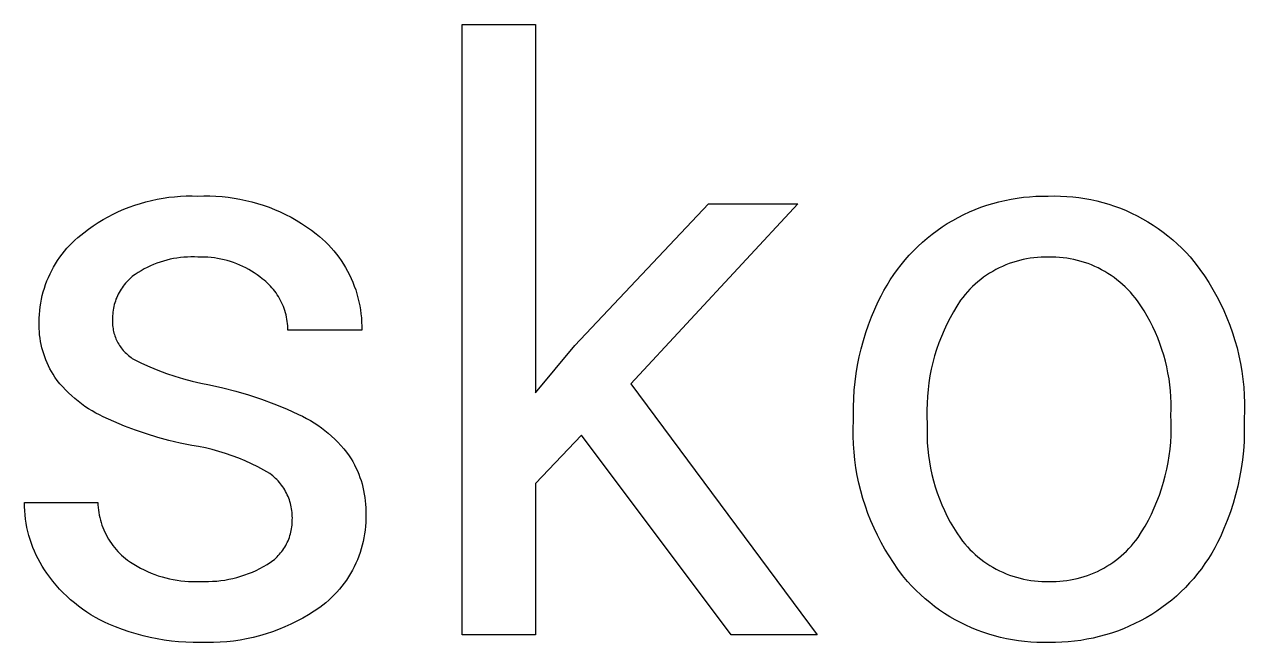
# Model space of a CAD drawing. Header units: millimetres. Extents: x 1102 to 5170, y 19 to 2862.
# Drawn here: x 3926.3 to 3983.6, y 199.1 to 228.1 of the extents above; entities that cross this region are included whole.
import ezdxf

# ---------------------------------------------------------------- set-up
doc = ezdxf.new("R2010")
doc.units = ezdxf.units.MM
doc.header["$MEASUREMENT"] = 0
doc.layers.add('Domyślny', color=7, linetype='Continuous', true_color=0x000000)

msp = doc.modelspace()

# ---------------------------------------------------------------- linework, layer by layer
at = {"layer": 'Domyślny'}
for p, q in [((3946.835, 199.45), (3946.835, 228.097)), ((3946.835, 228.097), (3950.279, 228.097)), ((3950.279, 228.097), (3950.279, 210.8)), ((3932.266, 219.838), (3932.533, 219.895)), ((3932.533, 219.895), (3932.802, 219.943)), ((3932.802, 219.943), (3933.073, 219.982)), ((3933.073, 219.982), (3933.344, 220.012)), ((3933.344, 220.012), (3933.617, 220.033)), ((3933.617, 220.033), (3933.89, 220.044)), ((3933.89, 220.044), (3934.163, 220.047)), ((3934.163, 220.047), (3934.436, 220.04)), ((3934.436, 220.04), (3934.72, 220.048)), ((3934.72, 220.048), (3935.004, 220.047)), ((3935.004, 220.047), (3935.287, 220.036)), ((3935.287, 220.036), (3935.57, 220.015)), ((3935.57, 220.015), (3935.852, 219.985)), ((3935.852, 219.985), (3936.133, 219.946)), ((3936.133, 219.946), (3936.412, 219.897)), ((3936.412, 219.897), (3936.69, 219.839)), ((3972.306, 219.838), (3972.593, 219.896)), ((3972.593, 219.896), (3972.882, 219.944)), ((3972.882, 219.944), (3973.172, 219.983)), ((3973.172, 219.983), (3973.463, 220.011)), ((3973.463, 220.011), (3973.755, 220.031)), ((3973.755, 220.031), (3974.048, 220.04)), ((3974.048, 220.04), (3974.341, 220.04)), ((3974.341, 220.04), (3974.629, 220.045)), ((3974.629, 220.045), (3974.916, 220.041)), ((3974.916, 220.041), (3975.204, 220.027)), ((3975.204, 220.027), (3975.491, 220.003)), ((3975.491, 220.003), (3975.777, 219.969)), ((3975.777, 219.969), (3976.061, 219.926)), ((3976.061, 219.926), (3976.344, 219.873)), ((3976.344, 219.873), (3976.625, 219.811)), ((3930.469, 219.194), (3930.716, 219.312)), ((3930.716, 219.312), (3930.966, 219.421)), ((3930.966, 219.421), (3931.22, 219.522)), ((3931.22, 219.522), (3931.477, 219.614)), ((3931.477, 219.614), (3931.738, 219.697)), ((3931.738, 219.697), (3932.001, 219.772)), ((3932.001, 219.772), (3932.266, 219.838)), ((3936.69, 219.839), (3936.965, 219.771)), ((3936.965, 219.771), (3937.238, 219.694)), ((3937.238, 219.694), (3937.509, 219.608)), ((3937.509, 219.608), (3937.776, 219.513)), ((3937.776, 219.513), (3938.04, 219.409)), ((3938.04, 219.409), (3938.3, 219.296)), ((3938.3, 219.296), (3938.556, 219.175)), ((3952.123, 213.024), (3958.397, 219.682)), ((3962.588, 219.682), (3954.747, 211.231)), ((3958.397, 219.682), (3962.588, 219.682)), ((3970.373, 219.171), (3970.639, 219.294)), ((3970.639, 219.294), (3970.909, 219.408)), ((3970.909, 219.408), (3971.182, 219.512)), ((3971.182, 219.512), (3971.459, 219.607)), ((3971.459, 219.607), (3971.739, 219.694)), ((3971.739, 219.694), (3972.021, 219.77)), ((3972.021, 219.77), (3972.306, 219.838)), ((3976.625, 219.811), (3976.904, 219.739)), ((3976.904, 219.739), (3977.18, 219.657)), ((3977.18, 219.657), (3977.453, 219.567)), ((3977.453, 219.567), (3977.723, 219.467)), ((3977.723, 219.467), (3977.989, 219.358)), ((3977.989, 219.358), (3978.252, 219.24)), ((3929.525, 218.644), (3929.754, 218.793)), ((3929.754, 218.793), (3929.988, 218.935)), ((3929.988, 218.935), (3930.226, 219.068)), ((3930.226, 219.068), (3930.469, 219.194)), ((3938.556, 219.175), (3938.808, 219.044)), ((3938.808, 219.044), (3939.056, 218.906)), ((3939.056, 218.906), (3939.299, 218.759)), ((3939.299, 218.759), (3939.536, 218.604)), ((3969.358, 218.593), (3969.602, 218.752)), ((3969.602, 218.752), (3969.854, 218.9)), ((3969.854, 218.9), (3970.111, 219.04)), ((3970.111, 219.04), (3970.373, 219.171)), ((3978.252, 219.24), (3978.51, 219.113)), ((3978.51, 219.113), (3978.764, 218.978)), ((3978.764, 218.978), (3979.013, 218.834)), ((3979.013, 218.834), (3979.258, 218.681)), ((3928.803, 218.096), (3928.941, 218.212)), ((3928.941, 218.212), (3929.083, 218.322)), ((3929.083, 218.322), (3929.302, 218.487)), ((3929.302, 218.487), (3929.525, 218.644)), ((3939.536, 218.604), (3939.768, 218.441)), ((3939.768, 218.441), (3939.995, 218.271)), ((3939.995, 218.271), (3940.144, 218.149)), ((3940.144, 218.149), (3940.288, 218.022)), ((3968.659, 218.067), (3968.886, 218.25)), ((3968.886, 218.25), (3969.119, 218.425)), ((3969.119, 218.425), (3969.358, 218.593)), ((3979.258, 218.681), (3979.496, 218.521)), ((3979.496, 218.521), (3979.73, 218.352)), ((3979.73, 218.352), (3979.957, 218.176)), ((3979.957, 218.176), (3980.178, 217.992)), ((3928.175, 217.451), (3928.292, 217.589)), ((3928.292, 217.589), (3928.413, 217.722)), ((3928.413, 217.722), (3928.539, 217.851)), ((3928.539, 217.851), (3928.669, 217.976)), ((3928.669, 217.976), (3928.803, 218.096)), ((3940.288, 218.022), (3940.428, 217.891)), ((3940.428, 217.891), (3940.563, 217.755)), ((3940.563, 217.755), (3940.694, 217.614)), ((3940.694, 217.614), (3940.819, 217.469)), ((3968.018, 217.474), (3968.225, 217.679)), ((3968.225, 217.679), (3968.439, 217.877)), ((3968.439, 217.877), (3968.659, 218.067)), ((3980.178, 217.992), (3980.393, 217.8)), ((3980.393, 217.8), (3980.602, 217.602)), ((3980.602, 217.602), (3980.803, 217.396)), ((3927.758, 216.864), (3927.855, 217.016)), ((3927.855, 217.016), (3927.957, 217.165)), ((3927.957, 217.165), (3928.064, 217.31)), ((3928.064, 217.31), (3928.175, 217.451)), ((3932.82, 216.991), (3932.664, 216.942)), ((3932.978, 217.034), (3932.82, 216.991)), ((3933.137, 217.072), (3932.978, 217.034)), ((3933.297, 217.104), (3933.137, 217.072)), ((3933.458, 217.131), (3933.297, 217.104)), ((3933.62, 217.153), (3933.458, 217.131)), ((3933.783, 217.169), (3933.62, 217.153)), ((3933.946, 217.179), (3933.783, 217.169)), ((3934.11, 217.183), (3933.946, 217.179)), ((3934.273, 217.182), (3934.11, 217.183)), ((3934.436, 217.175), (3934.273, 217.182)), ((3934.592, 217.178), (3934.436, 217.175)), ((3934.747, 217.176), (3934.592, 217.178)), ((3934.902, 217.168), (3934.747, 217.176)), ((3935.057, 217.156), (3934.902, 217.168)), ((3935.211, 217.137), (3935.057, 217.156)), ((3935.364, 217.114), (3935.211, 217.137)), ((3935.517, 217.085), (3935.364, 217.114)), ((3935.668, 217.051), (3935.517, 217.085)), ((3935.819, 217.012), (3935.668, 217.051)), ((3935.968, 216.968), (3935.819, 217.012)), ((3940.819, 217.469), (3940.94, 217.319)), ((3940.94, 217.319), (3941.055, 217.166)), ((3941.055, 217.166), (3941.165, 217.009)), ((3941.165, 217.009), (3941.27, 216.848)), ((3967.438, 216.82), (3967.624, 217.044)), ((3967.624, 217.044), (3967.817, 217.263)), ((3967.817, 217.263), (3968.018, 217.474)), ((3972.991, 217.022), (3972.827, 216.977)), ((3973.157, 217.061), (3972.991, 217.022)), ((3973.324, 217.095), (3973.157, 217.061)), ((3973.492, 217.123), (3973.324, 217.095)), ((3973.661, 217.145), (3973.492, 217.123)), ((3973.83, 217.161), (3973.661, 217.145)), ((3974, 217.172), (3973.83, 217.161)), ((3974.171, 217.177), (3974, 217.172)), ((3974.341, 217.175), (3974.171, 217.177)), ((3974.514, 217.177), (3974.341, 217.175)), ((3974.687, 217.173), (3974.514, 217.177)), ((3974.86, 217.163), (3974.687, 217.173)), ((3975.032, 217.146), (3974.86, 217.163)), ((3975.203, 217.124), (3975.032, 217.146)), ((3975.374, 217.096), (3975.203, 217.124)), ((3975.544, 217.062), (3975.374, 217.096)), ((3975.712, 217.023), (3975.544, 217.062)), ((3975.879, 216.977), (3975.712, 217.023)), ((3980.803, 217.396), (3980.998, 217.184)), ((3980.998, 217.184), (3981.232, 216.894)), ((3927.501, 216.389), (3927.581, 216.55)), ((3927.581, 216.55), (3927.667, 216.709)), ((3927.667, 216.709), (3927.758, 216.864)), ((3931.632, 216.455), (3931.495, 216.365)), ((3931.771, 216.539), (3931.632, 216.455)), ((3931.914, 216.619), (3931.771, 216.539)), ((3932.059, 216.694), (3931.914, 216.619)), ((3932.207, 216.764), (3932.059, 216.694)), ((3932.358, 216.828), (3932.207, 216.764)), ((3932.51, 216.888), (3932.358, 216.828)), ((3932.664, 216.942), (3932.51, 216.888)), ((3936.115, 216.918), (3935.968, 216.968)), ((3936.26, 216.864), (3936.115, 216.918)), ((3936.404, 216.805), (3936.26, 216.864)), ((3936.545, 216.74), (3936.404, 216.805)), ((3936.684, 216.671), (3936.545, 216.74)), ((3936.821, 216.598), (3936.684, 216.671)), ((3936.955, 216.519), (3936.821, 216.598)), ((3937.086, 216.436), (3936.955, 216.519)), ((3937.215, 216.349), (3937.086, 216.436)), ((3941.27, 216.848), (3941.369, 216.683)), ((3941.369, 216.683), (3941.463, 216.516)), ((3941.463, 216.516), (3941.551, 216.345)), ((3967.09, 216.353), (3967.26, 216.589)), ((3967.26, 216.589), (3967.438, 216.82)), ((3971.588, 216.419), (3971.446, 216.326)), ((3971.734, 216.507), (3971.588, 216.419)), ((3971.883, 216.59), (3971.734, 216.507)), ((3972.034, 216.668), (3971.883, 216.59)), ((3972.189, 216.741), (3972.034, 216.668)), ((3972.345, 216.808), (3972.189, 216.741)), ((3972.504, 216.87), (3972.345, 216.808)), ((3972.664, 216.926), (3972.504, 216.87)), ((3972.827, 216.977), (3972.664, 216.926)), ((3976.044, 216.926), (3975.879, 216.977)), ((3976.208, 216.869), (3976.044, 216.926)), ((3976.369, 216.806), (3976.208, 216.869)), ((3976.528, 216.738), (3976.369, 216.806)), ((3976.685, 216.665), (3976.528, 216.738)), ((3976.839, 216.586), (3976.685, 216.665)), ((3976.99, 216.501), (3976.839, 216.586)), ((3977.138, 216.412), (3976.99, 216.501)), ((3981.232, 216.894), (3981.455, 216.596)), ((3981.455, 216.596), (3981.669, 216.29)), ((3927.236, 215.719), (3927.294, 215.89)), ((3927.294, 215.89), (3927.357, 216.059)), ((3927.357, 216.059), (3927.426, 216.225)), ((3927.426, 216.225), (3927.501, 216.389)), ((3930.986, 215.882), (3930.932, 215.812)), ((3931.042, 215.95), (3930.986, 215.882)), ((3931.1, 216.016), (3931.042, 215.95)), ((3931.161, 216.08), (3931.1, 216.016)), ((3931.223, 216.141), (3931.161, 216.08)), ((3931.288, 216.201), (3931.223, 216.141)), ((3931.355, 216.258), (3931.288, 216.201)), ((3931.424, 216.313), (3931.355, 216.258)), ((3931.495, 216.365), (3931.424, 216.313)), ((3937.34, 216.257), (3937.215, 216.349)), ((3937.462, 216.161), (3937.34, 216.257)), ((3937.543, 216.097), (3937.462, 216.161)), ((3937.622, 216.03), (3937.543, 216.097)), ((3937.698, 215.96), (3937.622, 216.03)), ((3937.772, 215.888), (3937.698, 215.96)), ((3937.844, 215.813), (3937.772, 215.888)), ((3941.551, 216.345), (3941.632, 216.171)), ((3941.632, 216.171), (3941.708, 215.995)), ((3941.708, 215.995), (3941.778, 215.816)), ((3966.628, 215.611), (3966.774, 215.864)), ((3966.774, 215.864), (3966.928, 216.111)), ((3966.928, 216.111), (3967.09, 216.353)), ((3970.91, 215.907), (3970.785, 215.791)), ((3971.038, 216.018), (3970.91, 215.907)), ((3971.17, 216.126), (3971.038, 216.018)), ((3971.306, 216.228), (3971.17, 216.126)), ((3971.446, 216.326), (3971.306, 216.228)), ((3977.283, 216.317), (3977.138, 216.412)), ((3977.424, 216.218), (3977.283, 216.317)), ((3977.563, 216.114), (3977.424, 216.218)), ((3977.697, 216.005), (3977.563, 216.114)), ((3977.828, 215.891), (3977.697, 216.005)), ((3977.954, 215.773), (3977.828, 215.891)), ((3981.669, 216.29), (3981.872, 215.978)), ((3981.872, 215.978), (3982.065, 215.659)), ((3927.099, 215.197), (3927.139, 215.373)), ((3927.139, 215.373), (3927.184, 215.547)), ((3927.184, 215.547), (3927.236, 215.719)), ((3930.628, 215.277), (3930.596, 215.195)), ((3930.664, 215.358), (3930.628, 215.277)), ((3930.702, 215.437), (3930.664, 215.358)), ((3930.742, 215.515), (3930.702, 215.437)), ((3930.786, 215.592), (3930.742, 215.515)), ((3930.832, 215.667), (3930.786, 215.592)), ((3930.881, 215.74), (3930.832, 215.667)), ((3930.932, 215.812), (3930.881, 215.74)), ((3937.913, 215.736), (3937.844, 215.813)), ((3937.98, 215.657), (3937.913, 215.736)), ((3938.043, 215.576), (3937.98, 215.657)), ((3938.104, 215.492), (3938.043, 215.576)), ((3938.162, 215.407), (3938.104, 215.492)), ((3938.218, 215.319), (3938.162, 215.407)), ((3938.27, 215.23), (3938.218, 215.319)), ((3941.778, 215.816), (3941.842, 215.635)), ((3941.842, 215.635), (3941.899, 215.452)), ((3941.899, 215.452), (3941.95, 215.267)), ((3966.362, 215.093), (3966.491, 215.354)), ((3966.491, 215.354), (3966.628, 215.611)), ((3970.329, 215.286), (3970.226, 215.15)), ((3970.436, 215.418), (3970.329, 215.286)), ((3970.548, 215.546), (3970.436, 215.418)), ((3970.664, 215.67), (3970.548, 215.546)), ((3970.785, 215.791), (3970.664, 215.67)), ((3978.077, 215.651), (3977.954, 215.773)), ((3978.195, 215.525), (3978.077, 215.651)), ((3978.308, 215.394), (3978.195, 215.525)), ((3978.417, 215.26), (3978.308, 215.394)), ((3982.065, 215.659), (3982.247, 215.333)), ((3982.247, 215.333), (3982.417, 215.002)), ((3927.016, 214.663), (3927.038, 214.842)), ((3927.038, 214.842), (3927.065, 215.02)), ((3927.065, 215.02), (3927.099, 215.197)), ((3930.477, 214.772), (3930.462, 214.685)), ((3930.495, 214.858), (3930.477, 214.772)), ((3930.516, 214.944), (3930.495, 214.858)), ((3930.539, 215.028), (3930.516, 214.944)), ((3930.566, 215.112), (3930.539, 215.028)), ((3930.596, 215.195), (3930.566, 215.112)), ((3938.319, 215.139), (3938.27, 215.23)), ((3938.365, 215.046), (3938.319, 215.139)), ((3938.408, 214.952), (3938.365, 215.046)), ((3938.448, 214.856), (3938.408, 214.952)), ((3938.484, 214.76), (3938.448, 214.856)), ((3938.517, 214.662), (3938.484, 214.76)), ((3941.95, 215.267), (3941.995, 215.08)), ((3941.995, 215.08), (3942.033, 214.892)), ((3942.033, 214.892), (3942.065, 214.702)), ((3942.065, 214.702), (3942.09, 214.512)), ((3966.047, 214.371), (3966.198, 214.734)), ((3966.198, 214.734), (3966.362, 215.093)), ((3970.051, 214.88), (3969.886, 214.604)), ((3970.226, 215.15), (3970.051, 214.88)), ((3978.522, 215.122), (3978.417, 215.26)), ((3978.683, 214.887), (3978.522, 215.122)), ((3978.836, 214.647), (3978.683, 214.887)), ((3982.417, 215.002), (3982.576, 214.665)), ((3926.989, 214.123), (3926.992, 214.303)), ((3926.992, 214.303), (3927.001, 214.483)), ((3927.001, 214.483), (3927.016, 214.663)), ((3930.433, 214.246), (3930.431, 214.175)), ((3930.431, 214.175), (3930.431, 214.104)), ((3930.435, 214.422), (3930.433, 214.334)), ((3930.433, 214.334), (3930.433, 214.246)), ((3930.441, 214.51), (3930.435, 214.422)), ((3930.45, 214.598), (3930.441, 214.51)), ((3930.462, 214.685), (3930.45, 214.598)), ((3938.547, 214.563), (3938.517, 214.662)), ((3938.574, 214.463), (3938.547, 214.563)), ((3938.597, 214.362), (3938.574, 214.463)), ((3938.617, 214.26), (3938.597, 214.362)), ((3938.633, 214.158), (3938.617, 214.26)), ((3938.646, 214.055), (3938.633, 214.158)), ((3942.09, 214.512), (3942.109, 214.321)), ((3942.109, 214.321), (3942.122, 214.129)), ((3942.122, 214.129), (3942.128, 213.938)), ((3965.907, 214.003), (3966.047, 214.371)), ((3969.73, 214.322), (3969.584, 214.036)), ((3969.886, 214.604), (3969.73, 214.322)), ((3978.981, 214.403), (3978.836, 214.647)), ((3979.117, 214.153), (3978.981, 214.403)), ((3979.246, 213.899), (3979.117, 214.153)), ((3982.576, 214.665), (3982.724, 214.323)), ((3982.724, 214.323), (3982.86, 213.976)), ((3926.988, 213.972), (3926.989, 214.123)), ((3926.992, 213.821), (3926.988, 213.972)), ((3927, 213.67), (3926.992, 213.821)), ((3927.014, 213.52), (3927, 213.67)), ((3930.431, 214.104), (3930.434, 214.032)), ((3930.434, 214.032), (3930.439, 213.961)), ((3930.439, 213.961), (3930.447, 213.89)), ((3930.447, 213.89), (3930.457, 213.82)), ((3930.457, 213.82), (3930.469, 213.75)), ((3930.469, 213.75), (3930.484, 213.68)), ((3930.484, 213.68), (3930.502, 213.611)), ((3930.502, 213.611), (3930.521, 213.542)), ((3938.655, 213.952), (3938.646, 214.055)), ((3938.661, 213.849), (3938.655, 213.952)), ((3938.663, 213.746), (3938.661, 213.849)), ((3942.127, 213.746), (3938.663, 213.746)), ((3942.128, 213.938), (3942.127, 213.746)), ((3965.664, 213.254), (3965.779, 213.63)), ((3965.779, 213.63), (3965.907, 214.003)), ((3969.448, 213.744), (3969.322, 213.448)), ((3969.584, 214.036), (3969.448, 213.744)), ((3979.365, 213.641), (3979.246, 213.899)), ((3979.477, 213.379), (3979.365, 213.641)), ((3982.86, 213.976), (3982.984, 213.624)), ((3982.984, 213.624), (3983.097, 213.269)), ((3927.033, 213.37), (3927.014, 213.52)), ((3927.057, 213.22), (3927.033, 213.37)), ((3927.086, 213.072), (3927.057, 213.22)), ((3927.12, 212.925), (3927.086, 213.072)), ((3930.521, 213.542), (3930.543, 213.474)), ((3930.543, 213.474), (3930.568, 213.407)), ((3930.568, 213.407), (3930.595, 213.341)), ((3930.595, 213.341), (3930.624, 213.276)), ((3930.624, 213.276), (3930.655, 213.212)), ((3930.655, 213.212), (3930.688, 213.149)), ((3930.688, 213.149), (3930.724, 213.087)), ((3930.724, 213.087), (3930.762, 213.027)), ((3930.762, 213.027), (3930.801, 212.968)), ((3950.279, 210.8), (3952.123, 213.024)), ((3965.561, 212.874), (3965.664, 213.254)), ((3969.207, 213.148), (3969.102, 212.843)), ((3969.322, 213.448), (3969.207, 213.148)), ((3979.579, 213.114), (3979.477, 213.379)), ((3979.673, 212.845), (3979.579, 213.114)), ((3983.097, 213.269), (3983.197, 212.91)), ((3927.159, 212.779), (3927.12, 212.925)), ((3927.203, 212.634), (3927.159, 212.779)), ((3927.252, 212.491), (3927.203, 212.634)), ((3927.305, 212.35), (3927.252, 212.491)), ((3930.801, 212.968), (3930.843, 212.91)), ((3930.843, 212.91), (3930.887, 212.854)), ((3930.887, 212.854), (3930.933, 212.799)), ((3930.933, 212.799), (3930.98, 212.746)), ((3930.98, 212.746), (3931.03, 212.694)), ((3931.03, 212.694), (3931.081, 212.645)), ((3931.081, 212.645), (3931.133, 212.597)), ((3931.133, 212.597), (3931.188, 212.551)), ((3931.188, 212.551), (3931.244, 212.506)), ((3931.244, 212.506), (3931.301, 212.464)), ((3931.301, 212.464), (3931.36, 212.424)), ((3931.36, 212.424), (3931.421, 212.386)), ((3965.394, 212.104), (3965.471, 212.49)), ((3965.471, 212.49), (3965.561, 212.874)), ((3969.007, 212.536), (3968.924, 212.225)), ((3969.102, 212.843), (3969.007, 212.536)), ((3979.757, 212.574), (3979.673, 212.845)), ((3979.833, 212.299), (3979.757, 212.574)), ((3983.197, 212.91), (3983.285, 212.547)), ((3983.285, 212.547), (3983.36, 212.182)), ((3927.364, 212.21), (3927.305, 212.35)), ((3927.427, 212.073), (3927.364, 212.21)), ((3927.494, 211.938), (3927.427, 212.073)), ((3927.566, 211.805), (3927.494, 211.938)), ((3931.421, 212.386), (3931.796, 212.199)), ((3931.796, 212.199), (3932.178, 212.024)), ((3932.178, 212.024), (3932.566, 211.863)), ((3932.566, 211.863), (3932.959, 211.715)), ((3965.329, 211.716), (3965.394, 212.104)), ((3968.851, 211.912), (3968.788, 211.596)), ((3968.924, 212.225), (3968.851, 211.912)), ((3979.9, 212.023), (3979.833, 212.299)), ((3979.957, 211.744), (3979.9, 212.023)), ((3983.36, 212.182), (3983.423, 211.815)), ((3927.643, 211.674), (3927.566, 211.805)), ((3927.724, 211.547), (3927.643, 211.674)), ((3927.843, 211.389), (3927.724, 211.547)), ((3927.968, 211.235), (3927.843, 211.389)), ((3932.959, 211.715), (3933.357, 211.58)), ((3933.357, 211.58), (3933.759, 211.459)), ((3933.759, 211.459), (3934.164, 211.352)), ((3934.164, 211.352), (3934.574, 211.258)), ((3965.238, 210.934), (3965.277, 211.326)), ((3965.277, 211.326), (3965.329, 211.716)), ((3968.737, 211.279), (3968.697, 210.96)), ((3968.788, 211.596), (3968.737, 211.279)), ((3980.005, 211.464), (3979.957, 211.744)), ((3980.043, 211.182), (3980.005, 211.464)), ((3983.423, 211.815), (3983.474, 211.446)), ((3983.474, 211.446), (3983.512, 211.075)), ((3928.098, 211.085), (3927.968, 211.235)), ((3928.233, 210.94), (3928.098, 211.085)), ((3928.372, 210.8), (3928.233, 210.94)), ((3928.517, 210.664), (3928.372, 210.8)), ((3934.574, 211.258), (3934.986, 211.179)), ((3934.986, 211.179), (3935.602, 211.042)), ((3935.602, 211.042), (3936.212, 210.885)), ((3936.212, 210.885), (3936.817, 210.707)), ((3936.817, 210.707), (3937.416, 210.509)), ((3954.747, 211.231), (3963.5, 199.45)), ((3965.212, 210.541), (3965.238, 210.934)), ((3968.697, 210.96), (3968.668, 210.639)), ((3980.073, 210.899), (3980.043, 211.182)), ((3980.092, 210.615), (3980.073, 210.899)), ((3983.512, 211.075), (3983.538, 210.703)), ((3983.538, 210.703), (3983.551, 210.331)), ((3928.665, 210.533), (3928.517, 210.664)), ((3928.818, 210.407), (3928.665, 210.533)), ((3928.975, 210.286), (3928.818, 210.407)), ((3929.137, 210.171), (3928.975, 210.286)), ((3929.302, 210.061), (3929.137, 210.171)), ((3937.416, 210.509), (3938.007, 210.29)), ((3938.007, 210.29), (3938.591, 210.051)), ((3965.198, 209.753), (3965.199, 210.147)), ((3965.199, 210.147), (3965.212, 210.541)), ((3968.65, 210.318), (3968.643, 209.996)), ((3968.668, 210.639), (3968.65, 210.318)), ((3980.103, 210.331), (3980.092, 210.615)), ((3980.104, 210.046), (3980.103, 210.331)), ((3983.551, 210.331), (3983.551, 209.958)), ((3929.47, 209.957), (3929.302, 210.061)), ((3929.642, 209.859), (3929.47, 209.957)), ((3929.817, 209.766), (3929.642, 209.859)), ((3929.995, 209.679), (3929.817, 209.766)), ((3930.494, 209.454), (3929.995, 209.679)), ((3938.591, 210.051), (3939.166, 209.793)), ((3939.166, 209.793), (3939.352, 209.703)), ((3939.352, 209.703), (3939.535, 209.607)), ((3939.535, 209.607), (3939.715, 209.505)), ((3965.198, 209.51), (3965.198, 209.753)), ((3968.643, 209.996), (3968.647, 209.675)), ((3968.647, 209.675), (3968.662, 209.353)), ((3980.095, 209.762), (3980.104, 210.046)), ((3980.109, 209.443), (3980.095, 209.762)), ((3983.551, 209.958), (3983.539, 209.586)), ((3983.539, 209.586), (3983.539, 209.342)), ((3930.999, 209.246), (3930.494, 209.454)), ((3931.511, 209.053), (3930.999, 209.246)), ((3932.029, 208.877), (3931.511, 209.053)), ((3939.715, 209.505), (3939.891, 209.397)), ((3939.891, 209.397), (3940.063, 209.284)), ((3940.063, 209.284), (3940.232, 209.164)), ((3940.232, 209.164), (3940.396, 209.039)), ((3940.396, 209.039), (3940.556, 208.908)), ((3965.187, 209.139), (3965.198, 209.51)), ((3965.188, 208.768), (3965.187, 209.139)), ((3968.662, 209.353), (3968.652, 209.054)), ((3968.652, 209.054), (3968.653, 208.754)), ((3980.104, 208.805), (3980.112, 209.124)), ((3980.112, 209.124), (3980.109, 209.443)), ((3983.539, 209.342), (3983.539, 208.922)), ((3932.552, 208.717), (3932.029, 208.877)), ((3933.08, 208.574), (3932.552, 208.717)), ((3933.612, 208.447), (3933.08, 208.574)), ((3934.148, 208.338), (3933.612, 208.447)), ((3940.556, 208.908), (3940.712, 208.772)), ((3940.712, 208.772), (3940.863, 208.631)), ((3940.863, 208.631), (3941.009, 208.484)), ((3941.009, 208.484), (3941.15, 208.333)), ((3952.439, 208.819), (3950.279, 206.556)), ((3959.458, 199.45), (3952.439, 208.819)), ((3965.201, 208.397), (3965.188, 208.768)), ((3968.653, 208.754), (3968.664, 208.455)), ((3968.664, 208.455), (3968.686, 208.156)), ((3980.056, 208.169), (3980.085, 208.487)), ((3980.085, 208.487), (3980.104, 208.805)), ((3983.524, 208.503), (3983.494, 208.084)), ((3983.539, 208.922), (3983.524, 208.503)), ((3934.47, 208.283), (3934.148, 208.338)), ((3934.791, 208.217), (3934.47, 208.283)), ((3935.109, 208.141), (3934.791, 208.217)), ((3935.424, 208.055), (3935.109, 208.141)), ((3935.737, 207.959), (3935.424, 208.055)), ((3936.046, 207.853), (3935.737, 207.959)), ((3936.352, 207.736), (3936.046, 207.853)), ((3941.15, 208.333), (3941.285, 208.177)), ((3941.285, 208.177), (3941.416, 208.017)), ((3941.416, 208.017), (3941.541, 207.852)), ((3941.541, 207.852), (3941.627, 207.715)), ((3965.227, 208.027), (3965.201, 208.397)), ((3965.265, 207.658), (3965.227, 208.027)), ((3968.686, 208.156), (3968.718, 207.858)), ((3968.718, 207.858), (3968.76, 207.561)), ((3979.965, 207.538), (3980.016, 207.853)), ((3980.016, 207.853), (3980.056, 208.169)), ((3983.494, 208.084), (3983.45, 207.666)), ((3936.654, 207.61), (3936.352, 207.736)), ((3936.951, 207.475), (3936.654, 207.61)), ((3937.244, 207.33), (3936.951, 207.475)), ((3937.533, 207.175), (3937.244, 207.33)), ((3941.627, 207.715), (3941.708, 207.575)), ((3941.708, 207.575), (3941.785, 207.432)), ((3941.785, 207.432), (3941.857, 207.287)), ((3941.857, 207.287), (3941.923, 207.14)), ((3965.317, 207.29), (3965.265, 207.658)), ((3965.38, 206.924), (3965.317, 207.29)), ((3968.76, 207.561), (3968.813, 207.266)), ((3968.813, 207.266), (3968.876, 206.973)), ((3979.903, 207.225), (3979.965, 207.538)), ((3983.45, 207.666), (3983.392, 207.25)), ((3937.816, 207.012), (3937.533, 207.175)), ((3937.885, 206.96), (3937.816, 207.012)), ((3937.953, 206.906), (3937.885, 206.96)), ((3938.018, 206.85), (3937.953, 206.906)), ((3938.082, 206.792), (3938.018, 206.85)), ((3938.144, 206.731), (3938.082, 206.792)), ((3938.204, 206.669), (3938.144, 206.731)), ((3941.923, 207.14), (3941.985, 206.99)), ((3941.985, 206.99), (3942.042, 206.838)), ((3942.042, 206.838), (3942.093, 206.684)), ((3942.093, 206.684), (3942.14, 206.529)), ((3965.456, 206.561), (3965.38, 206.924)), ((3968.876, 206.973), (3968.949, 206.682)), ((3979.748, 206.606), (3979.831, 206.915)), ((3979.831, 206.915), (3979.903, 207.225)), ((3983.319, 206.837), (3983.231, 206.426)), ((3983.392, 207.25), (3983.319, 206.837)), ((3938.261, 206.604), (3938.204, 206.669)), ((3938.316, 206.538), (3938.261, 206.604)), ((3938.369, 206.469), (3938.316, 206.538)), ((3938.419, 206.399), (3938.369, 206.469)), ((3938.468, 206.327), (3938.419, 206.399)), ((3938.513, 206.254), (3938.468, 206.327)), ((3938.556, 206.179), (3938.513, 206.254)), ((3938.597, 206.103), (3938.556, 206.179)), ((3942.14, 206.529), (3942.181, 206.372)), ((3942.181, 206.372), (3942.216, 206.214)), ((3942.216, 206.214), (3942.247, 206.055)), ((3950.279, 206.556), (3950.279, 199.45)), ((3965.544, 206.201), (3965.456, 206.561)), ((3965.644, 205.843), (3965.544, 206.201)), ((3968.949, 206.682), (3969.033, 206.394)), ((3969.033, 206.394), (3969.126, 206.109)), ((3979.551, 206), (3979.655, 206.301)), ((3979.655, 206.301), (3979.748, 206.606)), ((3983.231, 206.426), (3983.13, 206.019)), ((3926.301, 205.469), (3926.298, 205.666)), ((3926.298, 205.666), (3929.745, 205.666)), ((3929.745, 205.666), (3929.75, 205.545)), ((3929.75, 205.545), (3929.759, 205.425)), ((3938.634, 206.025), (3938.597, 206.103)), ((3938.67, 205.946), (3938.634, 206.025)), ((3938.702, 205.866), (3938.67, 205.946)), ((3938.732, 205.785), (3938.702, 205.866)), ((3938.758, 205.702), (3938.732, 205.785)), ((3938.782, 205.619), (3938.758, 205.702)), ((3938.804, 205.536), (3938.782, 205.619)), ((3942.247, 206.055), (3942.271, 205.895)), ((3942.271, 205.895), (3942.291, 205.734)), ((3942.291, 205.734), (3942.305, 205.573)), ((3942.305, 205.573), (3942.314, 205.411)), ((3965.756, 205.49), (3965.644, 205.843)), ((3969.126, 206.109), (3969.229, 205.828)), ((3969.229, 205.828), (3969.342, 205.55)), ((3969.342, 205.55), (3969.465, 205.277)), ((3979.314, 205.408), (3979.438, 205.702)), ((3979.438, 205.702), (3979.551, 206)), ((3983.014, 205.615), (3982.884, 205.216)), ((3983.13, 206.019), (3983.014, 205.615)), ((3926.311, 205.273), (3926.301, 205.469)), ((3926.328, 205.077), (3926.311, 205.273)), ((3926.352, 204.881), (3926.328, 205.077)), ((3929.759, 205.425), (3929.772, 205.304)), ((3929.772, 205.304), (3929.79, 205.184)), ((3929.79, 205.184), (3929.811, 205.065)), ((3929.811, 205.065), (3929.837, 204.947)), ((3938.822, 205.451), (3938.804, 205.536)), ((3938.837, 205.366), (3938.822, 205.451)), ((3938.85, 205.281), (3938.837, 205.366)), ((3938.859, 205.195), (3938.85, 205.281)), ((3938.866, 205.108), (3938.859, 205.195)), ((3938.869, 205.022), (3938.866, 205.108)), ((3938.87, 204.936), (3938.869, 205.022)), ((3942.314, 205.411), (3942.317, 205.249)), ((3942.317, 205.249), (3942.314, 205.087)), ((3942.314, 205.087), (3942.316, 204.906)), ((3965.88, 205.14), (3965.756, 205.49)), ((3966.016, 204.794), (3965.88, 205.14)), ((3969.465, 205.277), (3969.597, 205.008)), ((3969.597, 205.008), (3969.738, 204.743)), ((3979.037, 204.833), (3979.18, 205.118)), ((3979.18, 205.118), (3979.314, 205.408)), ((3982.884, 205.216), (3982.741, 204.821)), ((3926.382, 204.687), (3926.352, 204.881)), ((3926.418, 204.493), (3926.382, 204.687)), ((3926.461, 204.301), (3926.418, 204.493)), ((3929.837, 204.947), (3929.867, 204.83)), ((3929.867, 204.83), (3929.9, 204.714)), ((3929.9, 204.714), (3929.938, 204.599)), ((3929.938, 204.599), (3929.98, 204.485)), ((3929.98, 204.485), (3930.026, 204.373)), ((3938.82, 204.347), (3938.835, 204.43)), ((3938.835, 204.43), (3938.848, 204.513)), ((3938.848, 204.513), (3938.857, 204.597)), ((3938.857, 204.597), (3938.864, 204.681)), ((3938.864, 204.681), (3938.867, 204.765)), ((3938.867, 204.765), (3938.868, 204.849)), ((3938.868, 204.849), (3938.87, 204.936)), ((3942.3, 204.545), (3942.283, 204.365)), ((3942.311, 204.726), (3942.3, 204.545)), ((3942.316, 204.906), (3942.311, 204.726)), ((3966.164, 204.454), (3966.016, 204.794)), ((3966.323, 204.119), (3966.164, 204.454)), ((3969.738, 204.743), (3969.888, 204.484)), ((3969.888, 204.484), (3970.048, 204.23)), ((3978.721, 204.279), (3978.884, 204.553)), ((3978.884, 204.553), (3979.037, 204.833)), ((3982.584, 204.431), (3982.413, 204.048)), ((3982.741, 204.821), (3982.584, 204.431)), ((3926.511, 204.111), (3926.461, 204.301)), ((3926.567, 203.922), (3926.511, 204.111)), ((3926.63, 203.736), (3926.567, 203.922)), ((3930.026, 204.373), (3930.075, 204.262)), ((3930.075, 204.262), (3930.128, 204.154)), ((3930.128, 204.154), (3930.185, 204.047)), ((3930.185, 204.047), (3930.246, 203.942)), ((3930.246, 203.942), (3930.31, 203.84)), ((3930.31, 203.84), (3930.378, 203.739)), ((3938.635, 203.789), (3938.67, 203.866)), ((3938.67, 203.866), (3938.702, 203.944)), ((3938.702, 203.944), (3938.731, 204.023)), ((3938.731, 204.023), (3938.757, 204.103)), ((3938.757, 204.103), (3938.781, 204.183)), ((3938.781, 204.183), (3938.802, 204.265)), ((3938.802, 204.265), (3938.82, 204.347)), ((3942.194, 203.831), (3942.152, 203.655)), ((3942.23, 204.008), (3942.194, 203.831)), ((3942.259, 204.186), (3942.23, 204.008)), ((3942.283, 204.365), (3942.259, 204.186)), ((3966.493, 203.789), (3966.323, 204.119)), ((3970.048, 204.23), (3970.216, 203.982)), ((3970.216, 203.982), (3970.32, 203.845)), ((3970.32, 203.845), (3970.429, 203.712)), ((3978.346, 203.746), (3978.45, 203.876)), ((3978.45, 203.876), (3978.55, 204.01)), ((3978.55, 204.01), (3978.721, 204.279)), ((3982.413, 204.048), (3982.286, 203.787)), ((3926.699, 203.551), (3926.63, 203.736)), ((3926.774, 203.369), (3926.699, 203.551)), ((3926.856, 203.19), (3926.774, 203.369)), ((3930.378, 203.739), (3930.449, 203.641)), ((3930.449, 203.641), (3930.524, 203.546)), ((3930.524, 203.546), (3930.601, 203.453)), ((3930.601, 203.453), (3930.682, 203.363)), ((3930.682, 203.363), (3930.766, 203.276)), ((3930.766, 203.276), (3930.853, 203.192)), ((3938.266, 203.228), (3938.321, 203.292)), ((3938.321, 203.292), (3938.373, 203.358)), ((3938.373, 203.358), (3938.423, 203.426)), ((3938.423, 203.426), (3938.47, 203.496)), ((3938.47, 203.496), (3938.515, 203.567)), ((3938.515, 203.567), (3938.558, 203.64)), ((3938.558, 203.64), (3938.598, 203.714)), ((3938.598, 203.714), (3938.635, 203.789)), ((3942.05, 203.309), (3941.99, 203.138)), ((3942.104, 203.481), (3942.05, 203.309)), ((3942.152, 203.655), (3942.104, 203.481)), ((3966.675, 203.465), (3966.493, 203.789)), ((3966.867, 203.148), (3966.675, 203.465)), ((3970.429, 203.712), (3970.542, 203.583)), ((3970.542, 203.583), (3970.66, 203.458)), ((3970.66, 203.458), (3970.782, 203.337)), ((3970.782, 203.337), (3970.909, 203.22)), ((3977.761, 203.151), (3977.886, 203.262)), ((3977.886, 203.262), (3978.007, 203.377)), ((3978.007, 203.377), (3978.124, 203.496)), ((3978.124, 203.496), (3978.237, 203.619)), ((3978.237, 203.619), (3978.346, 203.746)), ((3982.007, 203.278), (3981.854, 203.031)), ((3982.151, 203.53), (3982.007, 203.278)), ((3982.286, 203.787), (3982.151, 203.53)), ((3926.943, 203.014), (3926.856, 203.19)), ((3927.037, 202.841), (3926.943, 203.014)), ((3927.136, 202.671), (3927.037, 202.841)), ((3930.853, 203.192), (3930.943, 203.111)), ((3930.943, 203.111), (3931.036, 203.033)), ((3931.036, 203.033), (3931.131, 202.958)), ((3931.131, 202.958), (3931.28, 202.855)), ((3931.28, 202.855), (3931.433, 202.758)), ((3931.433, 202.758), (3931.589, 202.665)), ((3937.519, 202.649), (3937.686, 202.746)), ((3937.686, 202.746), (3937.757, 202.79)), ((3937.757, 202.79), (3937.827, 202.837)), ((3937.827, 202.837), (3937.896, 202.886)), ((3937.896, 202.886), (3937.962, 202.937)), ((3937.962, 202.937), (3938.027, 202.991)), ((3938.027, 202.991), (3938.09, 203.047)), ((3938.09, 203.047), (3938.151, 203.105)), ((3938.151, 203.105), (3938.209, 203.166)), ((3938.209, 203.166), (3938.266, 203.228)), ((3941.852, 202.804), (3941.774, 202.641)), ((3941.924, 202.97), (3941.852, 202.804)), ((3941.99, 203.138), (3941.924, 202.97)), ((3967.07, 202.837), (3966.867, 203.148)), ((3967.283, 202.533), (3967.07, 202.837)), ((3970.909, 203.22), (3971.039, 203.108)), ((3971.039, 203.108), (3971.173, 203)), ((3971.173, 203), (3971.31, 202.897)), ((3971.31, 202.897), (3971.451, 202.799)), ((3971.451, 202.799), (3971.596, 202.706)), ((3971.596, 202.706), (3971.743, 202.617)), ((3977.086, 202.663), (3977.227, 202.751)), ((3977.227, 202.751), (3977.366, 202.844)), ((3977.366, 202.844), (3977.501, 202.942)), ((3977.501, 202.942), (3977.633, 203.044)), ((3977.633, 203.044), (3977.761, 203.151)), ((3981.693, 202.789), (3981.524, 202.553)), ((3981.854, 203.031), (3981.693, 202.789)), ((3927.241, 202.504), (3927.136, 202.671)), ((3927.351, 202.341), (3927.241, 202.504)), ((3927.491, 202.148), (3927.351, 202.341)), ((3927.638, 201.959), (3927.491, 202.148)), ((3931.589, 202.665), (3931.748, 202.578)), ((3931.748, 202.578), (3931.91, 202.496)), ((3931.91, 202.496), (3932.075, 202.419)), ((3932.075, 202.419), (3932.241, 202.348)), ((3932.241, 202.348), (3932.411, 202.283)), ((3932.411, 202.283), (3932.582, 202.223)), ((3932.582, 202.223), (3932.755, 202.169)), ((3932.755, 202.169), (3932.93, 202.121)), ((3932.93, 202.121), (3933.107, 202.079)), ((3936.082, 202.095), (3936.269, 202.142)), ((3936.269, 202.142), (3936.454, 202.196)), ((3936.454, 202.196), (3936.638, 202.256)), ((3936.638, 202.256), (3936.819, 202.322)), ((3936.819, 202.322), (3936.998, 202.395)), ((3936.998, 202.395), (3937.175, 202.473)), ((3937.175, 202.473), (3937.348, 202.558)), ((3937.348, 202.558), (3937.519, 202.649)), ((3941.509, 202.169), (3941.409, 202.018)), ((3941.603, 202.323), (3941.509, 202.169)), ((3941.691, 202.48), (3941.603, 202.323)), ((3941.774, 202.641), (3941.691, 202.48)), ((3967.507, 202.237), (3967.283, 202.533)), ((3967.74, 201.948), (3967.507, 202.237)), ((3971.743, 202.617), (3971.894, 202.534)), ((3971.894, 202.534), (3972.047, 202.456)), ((3972.047, 202.456), (3972.203, 202.384)), ((3972.203, 202.384), (3972.361, 202.317)), ((3972.361, 202.317), (3972.521, 202.255)), ((3972.521, 202.255), (3972.684, 202.199)), ((3972.684, 202.199), (3972.848, 202.149)), ((3972.848, 202.149), (3973.014, 202.104)), ((3975.702, 202.094), (3975.863, 202.136)), ((3975.863, 202.136), (3976.023, 202.184)), ((3976.023, 202.184), (3976.181, 202.236)), ((3976.181, 202.236), (3976.338, 202.295)), ((3976.338, 202.295), (3976.492, 202.358)), ((3976.492, 202.358), (3976.644, 202.427)), ((3976.644, 202.427), (3976.794, 202.5)), ((3976.794, 202.5), (3976.941, 202.579)), ((3976.941, 202.579), (3977.086, 202.663)), ((3981.347, 202.323), (3981.162, 202.099)), ((3981.524, 202.553), (3981.347, 202.323)), ((3927.791, 201.776), (3927.638, 201.959)), ((3927.95, 201.598), (3927.791, 201.776)), ((3928.115, 201.426), (3927.95, 201.598)), ((3933.107, 202.079), (3933.284, 202.043)), ((3933.284, 202.043), (3933.463, 202.012)), ((3933.463, 202.012), (3933.643, 201.988)), ((3933.643, 201.988), (3933.823, 201.97)), ((3933.823, 201.97), (3934.004, 201.957)), ((3934.004, 201.957), (3934.186, 201.951)), ((3934.186, 201.951), (3934.367, 201.951)), ((3934.367, 201.951), (3934.548, 201.957)), ((3934.548, 201.957), (3934.741, 201.951)), ((3934.741, 201.951), (3934.934, 201.951)), ((3934.934, 201.951), (3935.127, 201.959)), ((3935.127, 201.959), (3935.32, 201.973)), ((3935.32, 201.973), (3935.512, 201.993)), ((3935.512, 201.993), (3935.703, 202.021)), ((3935.703, 202.021), (3935.893, 202.055)), ((3935.893, 202.055), (3936.082, 202.095)), ((3941.081, 201.587), (3940.961, 201.451)), ((3941.195, 201.727), (3941.081, 201.587)), ((3941.305, 201.87), (3941.195, 201.727)), ((3941.409, 202.018), (3941.305, 201.87)), ((3967.934, 201.736), (3967.74, 201.948)), ((3968.134, 201.531), (3967.934, 201.736)), ((3973.014, 202.104), (3973.182, 202.065)), ((3973.182, 202.065), (3973.35, 202.032)), ((3973.35, 202.032), (3973.52, 202.005)), ((3973.52, 202.005), (3973.691, 201.983)), ((3973.691, 201.983), (3973.862, 201.968)), ((3973.862, 201.968), (3974.033, 201.958)), ((3974.033, 201.958), (3974.205, 201.954)), ((3974.205, 201.954), (3974.377, 201.957)), ((3974.377, 201.957), (3974.544, 201.954)), ((3974.544, 201.954), (3974.711, 201.957)), ((3974.711, 201.957), (3974.878, 201.966)), ((3974.878, 201.966), (3975.044, 201.981)), ((3975.044, 201.981), (3975.21, 202.001)), ((3975.21, 202.001), (3975.375, 202.026)), ((3975.375, 202.026), (3975.539, 202.057)), ((3975.539, 202.057), (3975.702, 202.094)), ((3980.771, 201.67), (3980.564, 201.466)), ((3980.97, 201.881), (3980.771, 201.67)), ((3981.162, 202.099), (3980.97, 201.881)), ((3928.286, 201.259), (3928.115, 201.426)), ((3928.462, 201.098), (3928.286, 201.259)), ((3928.644, 200.944), (3928.462, 201.098)), ((3940.576, 201.07), (3940.439, 200.952)), ((3940.709, 201.193), (3940.576, 201.07)), ((3940.837, 201.32), (3940.709, 201.193)), ((3940.961, 201.451), (3940.837, 201.32)), ((3968.342, 201.333), (3968.134, 201.531)), ((3968.556, 201.141), (3968.342, 201.333)), ((3968.777, 200.958), (3968.556, 201.141)), ((3980.131, 201.079), (3979.905, 200.897)), ((3980.351, 201.269), (3980.131, 201.079)), ((3980.564, 201.466), (3980.351, 201.269)), ((3928.831, 200.795), (3928.644, 200.944)), ((3929.023, 200.654), (3928.831, 200.795)), ((3929.22, 200.518), (3929.023, 200.654)), ((3929.421, 200.39), (3929.22, 200.518)), ((3929.627, 200.269), (3929.421, 200.39)), ((3939.629, 200.389), (3939.359, 200.231)), ((3939.894, 200.555), (3939.629, 200.389)), ((3940.153, 200.731), (3939.894, 200.555)), ((3940.298, 200.839), (3940.153, 200.731)), ((3940.439, 200.952), (3940.298, 200.839)), ((3969.003, 200.781), (3968.777, 200.958)), ((3969.236, 200.613), (3969.003, 200.781)), ((3969.474, 200.453), (3969.236, 200.613)), ((3969.717, 200.3), (3969.474, 200.453)), ((3979.192, 200.398), (3978.936, 200.247)), ((3979.435, 200.557), (3979.192, 200.398)), ((3979.673, 200.723), (3979.435, 200.557)), ((3979.905, 200.897), (3979.673, 200.723)), ((3929.836, 200.155), (3929.627, 200.269)), ((3930.05, 200.048), (3929.836, 200.155)), ((3930.267, 199.948), (3930.05, 200.048)), ((3930.579, 199.817), (3930.267, 199.948)), ((3930.895, 199.696), (3930.579, 199.817)), ((3938.517, 199.816), (3938.228, 199.698)), ((3938.802, 199.945), (3938.517, 199.816)), ((3939.083, 200.083), (3938.802, 199.945)), ((3939.359, 200.231), (3939.083, 200.083)), ((3969.966, 200.156), (3969.717, 200.3)), ((3970.219, 200.021), (3969.966, 200.156)), ((3970.477, 199.894), (3970.219, 200.021)), ((3970.738, 199.776), (3970.477, 199.894)), ((3978.138, 199.847), (3977.864, 199.732)), ((3978.409, 199.972), (3978.138, 199.847)), ((3978.674, 200.105), (3978.409, 199.972)), ((3978.936, 200.247), (3978.674, 200.105)), ((3931.215, 199.586), (3930.895, 199.696)), ((3931.539, 199.487), (3931.215, 199.586)), ((3931.866, 199.399), (3931.539, 199.487)), ((3932.195, 199.321), (3931.866, 199.399)), ((3932.527, 199.255), (3932.195, 199.321)), ((3932.861, 199.2), (3932.527, 199.255)), ((3936.727, 199.259), (3936.419, 199.203)), ((3937.033, 199.326), (3936.727, 199.259)), ((3937.336, 199.403), (3937.033, 199.326)), ((3937.637, 199.491), (3937.336, 199.403)), ((3937.934, 199.589), (3937.637, 199.491)), ((3938.228, 199.698), (3937.934, 199.589)), ((3950.279, 199.45), (3946.835, 199.45)), ((3963.5, 199.45), (3959.458, 199.45)), ((3971.004, 199.667), (3970.738, 199.776)), ((3971.273, 199.567), (3971.004, 199.667)), ((3971.546, 199.476), (3971.273, 199.567)), ((3971.821, 199.395), (3971.546, 199.476)), ((3972.099, 199.323), (3971.821, 199.395)), ((3972.379, 199.26), (3972.099, 199.323)), ((3972.661, 199.207), (3972.379, 199.26)), ((3976.444, 199.295), (3976.153, 199.237)), ((3976.734, 199.364), (3976.444, 199.295)), ((3977.021, 199.441), (3976.734, 199.364)), ((3977.305, 199.529), (3977.021, 199.441)), ((3977.586, 199.626), (3977.305, 199.529)), ((3977.864, 199.732), (3977.586, 199.626)), ((3933.197, 199.156), (3932.861, 199.2)), ((3933.534, 199.123), (3933.197, 199.156)), ((3933.871, 199.101), (3933.534, 199.123)), ((3934.21, 199.091), (3933.871, 199.101)), ((3934.548, 199.092), (3934.21, 199.091)), ((3934.861, 199.083), (3934.548, 199.092)), ((3935.174, 199.085), (3934.861, 199.083)), ((3935.487, 199.099), (3935.174, 199.085)), ((3935.799, 199.122), (3935.487, 199.099)), ((3936.11, 199.157), (3935.799, 199.122)), ((3936.419, 199.203), (3936.11, 199.157)), ((3972.945, 199.164), (3972.661, 199.207)), ((3973.23, 199.13), (3972.945, 199.164)), ((3973.516, 199.106), (3973.23, 199.13)), ((3973.803, 199.091), (3973.516, 199.106)), ((3974.09, 199.087), (3973.803, 199.091)), ((3974.377, 199.092), (3974.09, 199.087)), ((3974.675, 199.091), (3974.377, 199.092)), ((3974.972, 199.101), (3974.675, 199.091)), ((3975.269, 199.12), (3974.972, 199.101)), ((3975.565, 199.149), (3975.269, 199.12)), ((3975.86, 199.188), (3975.565, 199.149)), ((3976.153, 199.237), (3975.86, 199.188))]:
    msp.add_line(p, q, dxfattribs=at)

doc.saveas('drawing.dxf')
